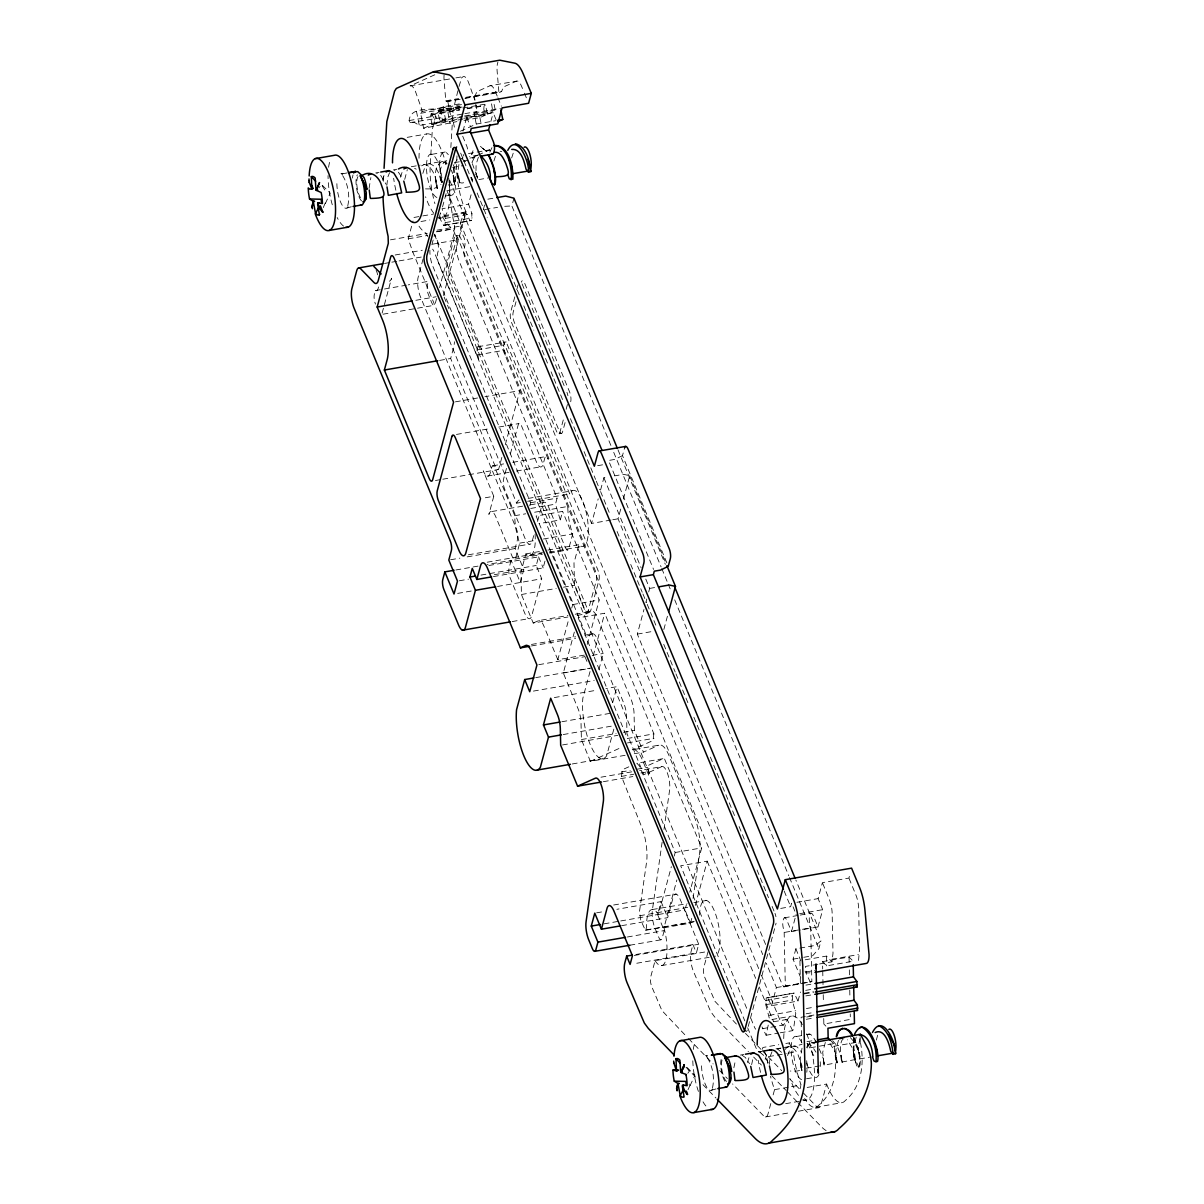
<?xml version="1.0" encoding="UTF-8"?>
<svg xmlns="http://www.w3.org/2000/svg" width="1204" height="1204" viewBox="0 0 1204 1204"><rect width="100%" height="100%" fill="white"/><g stroke="black" fill="none" stroke-linecap="round" stroke-linejoin="round"><path stroke-width="0.75" stroke-dasharray="5 3.75" d="M369.041 188.471L370.877 177.605M386.815 185.386L387.869 176.868L389.569 172.669M769.281 1064.441L770.334 1055.923L772.02 1051.739M383.384 181.262L383.76 173.858M450.838 147.505L453.125 110.061L458.573 88.163M456.978 155.813L456.692 161.201A42.652 13.756 80.1 0 0 465 209.421L466.023 211.874L443.463 295.492M842.123 1061.07L842.228 1062.395L841.024 1055.11C843.793 1076.722 837.171 1041.415 843.086 1039.368M859.822 1056.871L858.949 1052.582L859.626 1058.933L858.106 1048.97L859.942 1038.119M449.288 181.849A71.081 22.921 80.1 0 0 454.39 224.787L454.615 231.725L439.535 287.651M758.67 968.573L465.18 258.664A7.104 2.288 80.1 0 1 464.067 248.822L464.759 246.233A7.104 2.288 80.1 0 0 463.63 236.39C458.468 228.941 459.702 220.347 465 213.304L465.873 212.897L470.087 220.723L471.501 220.573L471.968 213.74L468.552 204.138L471.486 193.272M404.71 179.411L407.328 169.583M733.868 1067.737L735.569 1059.761M751.642 1064.652L753.343 1056.66M853.696 1037.818L853.169 1050.054L854.404 1058.918L854.148 1057.849L856.736 1065.781L858.467 1067.271L859.731 1066.593C861.748 1056.977 857.895 1046.908 853.967 1038.209M628.819 766.828L622.408 769.702L621.445 776.399L641.386 826.275A28.429 9.165 80.1 0 1 646.548 862.32L639.52 911.308L640.799 920.323L645.374 930.331L646.548 927.697A28.429 9.165 80.1 0 1 658.468 914.498L671.365 866.669M854.72 1037.682L853.546 1052.401L854.404 1058.918M662.125 842.243L652.372 910.119A14.222 4.59 80.1 0 0 654.961 928.149L658.663 937.118A7.104 2.288 80.1 0 0 662.11 938.352L664.217 930.587L657.58 914.543L661.071 901.615L616.869 909.306M663.976 829.405L669.499 790.877A14.478 4.665 80.1 0 0 667.844 774.413A14.478 4.665 80.1 0 0 661.748 766.617L639.64 770.47M693.068 898.44L699.584 853.079A28.429 9.165 80.1 0 0 694.422 817.034L669.078 755.751A28.429 9.165 80.1 0 0 658.829 745.201L632.311 749.821A28.429 9.165 80.1 0 1 642.56 760.371L649.167 776.339L647.872 767.324L648.926 765.082L663.344 758.625L664.593 759.062L701.706 847.887L689.772 892.164M768.242 1025.071L766.105 1035.259L761.997 1026.861M769.206 953.116L782.103 984.33L783.849 986.874L785.324 986.211L784.135 930.812A7.104 2.288 80.1 0 1 783.006 920.97A12.492 4.033 80.1 0 1 783.473 919.254A7.104 2.288 80.1 0 1 786.934 920.473L791.51 931.55L800.344 930M783.849 986.874L811.842 981.591L810.653 926.207A7.104 2.288 80.1 0 1 809.524 916.364A12.492 4.033 80.1 0 1 809.991 914.634A7.104 2.288 80.1 0 1 813.437 915.853L818.013 926.929L802.105 929.699M465.391 98.036L475.098 96.109L476.799 91.685L489.998 85.755L516.516 81.135A14.222 4.59 80.1 0 1 521.633 86.417L523.725 91.474M464.925 98.427L499.66 92.377L501.616 91.504L503.317 87.064L516.516 81.135M422.83 173.406L425.102 166.483L427.525 164.06L442.229 161.351L447.151 163.834M458.935 164.496C458.212 170.426 454.314 187.658 465.963 181.834M493.896 161.035L496.153 154.112M511.655 157.95L513.927 151.027M787.521 1055.562L790.893 1047.194L801.999 1044.35M876.346 1040.09L877.701 1035.019M382.676 180.344L384.031 175.317M400.45 177.244L402.723 170.381M747.383 1062.5L749.64 1055.622M765.142 1059.4L767.415 1052.537M816.598 1041.957L807.463 1043.552L807.177 1048.308L833.695 1043.702C837.502 1064.863 836.825 1090.523 818.6 1105.332A42.652 13.756 80.1 0 1 804.633 1098.409M443.012 106.84L445.841 120.851L419.323 125.472L414.447 122.402L409.962 122.627L409.119 120.566C410.579 104.929 433.289 111.852 443.012 106.84L460.936 103.649M378.523 286.973A12.792 4.124 80.1 0 1 375.332 290.6L374.339 294.288A7.104 2.288 80.1 0 0 375.467 304.13M382.119 313.115L391.526 278.244A14.222 4.59 80.1 0 1 387.221 280.171M409.119 120.566L435.637 115.945L432.326 129.46L430.174 165.821A42.652 13.756 80.1 0 0 434.915 203.657M520.309 502.55L516.651 503.182L412.746 251.877L408.216 238.828L413.017 221.009M459.025 86.477L461.614 77.854L463.194 76.62A14.222 4.59 80.1 0 1 468.868 83.302L474.767 99.962M423.071 258.98L418.179 277.086A14.222 4.59 80.1 0 0 420.437 296.771L516.531 529.203A7.104 2.288 80.1 0 1 517.645 539.046L515.086 548.527L523.785 569.552L520.294 582.495L511.143 560.357L487.214 564.525M431.86 244.818L434.719 234.208L481.525 349.461L479.643 346.541L477.943 346.722L477.085 349.912L478.725 359.8L433.892 251.335A7.104 2.288 80.1 0 0 432.582 249.153M442.53 206.937L446.925 190.653L469.906 186.65M462.968 131.176L466.685 117.375L493.204 112.77L496.469 120.671M465.873 212.897L439.355 217.518L443.569 225.329L444.983 225.193L445.45 218.36L442.034 208.743L468.552 204.138M436.616 298.472L435.156 303.875A7.104 2.288 80.1 0 1 431.694 302.655L428.504 294.905A7.104 2.288 80.1 0 1 427.375 285.062L428.368 281.36L408.261 284.866M466.023 211.874L439.505 216.494L440.498 212.837A56.874 18.346 80.1 0 0 452.809 228.745L457.4 239.852L456.933 241.568A14.222 4.59 80.1 0 0 459.191 261.253L557.106 498.11L555.48 504.145L560.296 519.947L539.091 523.635M490.886 121.378L493.204 112.77M483.271 209.827L484.67 204.665M501.872 457.369L498.953 468.19A7.104 2.288 80.1 0 1 495.506 466.971L450.657 358.491L453.457 348.152A28.429 9.165 80.1 0 0 454.45 341.74M610.864 445.42L511.866 205.944L513.957 198.193M514.8 296.861L510.496 312.829A7.104 2.288 80.1 0 0 511.625 322.672L556.459 431.152A7.104 2.288 80.1 0 0 559.92 432.371L564.224 416.403M516.712 289.758L518.638 282.669M505.244 355.195L503.603 345.307L504.461 342.102L506.162 341.936L569.688 493.956A28.429 9.165 80.1 0 1 586.98 516.17A28.429 9.165 80.1 0 1 578.898 544.675L573.992 562.885L574.458 585.279L586.258 613.814L591.721 611.361A14.222 4.59 80.1 0 1 596.838 616.629L631.272 699.915A14.222 4.59 80.1 0 1 634.072 713.822L634.418 730.331L643.433 752.109L658.829 745.201M516.019 301.722L513.145 312.378A7.104 2.288 80.1 0 0 514.274 322.22L559.107 430.686A7.104 2.288 80.1 0 0 562.569 431.905L565.91 419.489M505.289 444.743L519.887 390.608L484.896 396.703M493.775 496.289L488.884 514.394A14.222 4.59 80.1 0 1 495.792 516.832L512.151 556.398A7.465 2.408 80.1 0 0 515.824 557.467L519.692 543.139A28.429 9.165 80.1 0 1 514.755 515.703L495.22 468.461A7.104 2.288 80.1 0 0 491.774 467.242L490.148 473.277A14.222 4.59 80.1 0 1 483.24 470.824L493.775 496.289L483.827 498.02M506.463 468.401L503.528 479.252A7.104 2.288 80.1 0 0 504.657 489.095L525.245 538.91A14.222 4.59 80.1 0 0 532.153 541.364L534.109 534.124M510.376 453.908L518.187 424.952A7.104 2.288 80.1 0 1 521.633 426.171L536.277 461.599A14.222 4.59 80.1 0 0 543.185 464.052L544.81 458.017A7.104 2.288 80.1 0 1 548.256 459.236M511.143 560.357L509.051 568.107A7.104 2.288 80.1 0 0 510.18 577.95L524.824 613.378A14.222 4.59 80.1 0 0 531.716 615.816L541.725 578.763L536.231 565.474L538.564 556.85L488.839 565.504M529.775 505.74L530.588 502.73L432.672 265.873A14.222 4.59 80.1 0 1 429.888 250.327M535.058 534.019A28.429 9.165 80.1 0 1 525.862 553.9L520.956 572.126L521.422 594.505L533.221 623.04L567.972 616.99M566.136 409.3L568.047 402.196M537.526 521.452L541.92 505.153A14.222 4.59 80.1 0 1 548.828 507.606L565.188 547.173A7.465 2.408 80.1 0 0 568.86 548.241L572.728 533.899A28.429 9.165 80.1 0 1 567.791 506.463L533.041 512.513M493.414 576.581L543.139 567.927L544.991 561.034M560.296 519.947L562.599 511.399L536.096 516.019L572.698 604.574L571.734 608.125M611.015 520.038L591.57 523.424L598.207 498.832M600.57 490.043L603.896 477.747L607.463 477.115M584.331 655.111L557.813 659.732L568.86 618.811M625.147 755.299L590.396 761.349L581.397 739.557L581.035 723.047A14.222 4.59 80.1 0 0 578.236 709.156L563.306 673.021L574.338 632.085M666.835 562.825L622.498 455.609L624.59 447.843M639.535 570.696L618.088 518.804L620.993 508.028M623.416 499.058L629.707 475.715L623.521 474.316L614.597 475.881M587.206 644.441L599.216 599.953L562.599 511.399M593.181 655.939L604.709 613.227L578.191 617.848L627.374 738.488L653.892 733.868L604.709 613.227M590.035 671.561L582.856 698.185A38.242 12.326 80.1 0 0 590.095 744.207A38.242 12.326 80.1 0 0 606.65 755.736L614.792 725.576M598.915 669.499L603.234 653.471L597.319 639.143A14.222 4.59 80.1 0 0 592.187 633.876L584.828 635.155M612.64 702.715L616.96 686.671L605.913 688.598M765.624 944.448L637.322 634.102L643.959 609.51M645.856 602.482L646.804 598.96M648.7 591.932L649.648 588.425L645.359 578.04M663.84 629.496L667.723 615.124M674.24 856.044L675.188 852.507L639.384 765.879L636.826 763.231L663.344 758.625M736.396 1024.047L714.95 1001.322L704.837 977.588A7.104 2.288 80.1 0 1 703.723 967.745L708.118 951.431L655.081 960.672L650.687 976.971A7.104 2.288 80.1 0 0 651.816 986.828L661.929 1010.562L687.243 1037.276M655.081 960.672A28.429 9.165 80.1 0 0 665.932 959.723A28.429 9.165 80.1 0 0 663.961 927.772L676.859 879.958M621.655 925.665L667.693 917.659L673.277 896.965A14.222 4.59 80.1 0 1 680.185 899.418L698.711 944.252L696.394 952.861L633.786 963.772M663.961 927.772L690.479 923.167L684.986 909.878L686.415 904.565M690.479 923.167L692.39 916.078M695.25 905.453L707.199 861.161L680.681 865.781L744.809 1020.902M635.878 954.501L692.962 944.568L691.096 951.461A14.222 4.59 80.1 0 0 693.353 971.146L710.616 1011.465L714.619 1016.898L748.436 1051.694M748.226 1026.44L776.083 923.182M769.251 1018.027L765.759 1004.678L766.241 997.86L794.158 993.089L798.011 1001.051L771.508 1005.671L767.64 997.71L766.241 997.86M780.704 908.418L790.652 906.687L791.585 903.241L794.851 911.142M771.508 1005.671L776.384 987.566L766.331 963.26M791.51 931.55L796.16 914.303M762.403 1049.196L762.869 1047.48L778.777 1044.711M800.795 977.859L793.06 959.167L795.859 948.812L815.484 945.396L820.993 940.881L795.889 880.139M818.013 926.929L822.678 909.682L818.103 898.62L822.392 882.667L848.91 878.062L850.25 873.096M780.252 1032.806L792.623 1030.654L793.496 1029.269L795.769 1013.407L792.277 1000.072L792.744 993.24M798.011 1001.051L800.464 992.006M770.801 1103.556L767.986 1114.016A14.222 4.59 80.1 0 1 763.682 1115.942L732.589 1083.946M773.149 1094.857L774.563 1089.635A56.874 18.346 80.1 0 1 770.515 1076.271M785.851 1043.477L789.388 1042.86L788.921 1044.59A14.222 4.59 80.1 0 1 785.941 1047.435M803.775 957.3L812.685 955.75L818.901 948.632L820.993 940.881M800.088 1088.687L800.75 1086.234M807.162 1087.453L826.606 1084.067L821.023 1104.775A14.222 4.59 80.1 0 1 816.718 1106.702L801.172 1090.704M434.81 74.783L410.173 85.845A14.222 4.59 80.1 0 1 415.832 92.542L421.731 109.203L422.107 111.46L420.617 113.281L423.642 128.286L456.918 121.604M472.088 162.164L474.888 156.565L477.762 155.165L469.53 156.595M802.03 1048.187L800.193 1059.038L801.864 1070.627L800.193 1061.16L800.615 1065.314M819.593 963.952L831.964 961.8L833.002 953.297L832.16 913.415A14.222 4.59 80.1 0 0 829.36 899.523L822.392 882.667M858.557 960.476L859.521 948.692L858.678 908.809A14.222 4.59 80.1 0 0 855.878 894.918L848.91 878.062M489.817 152.155L492.27 147.023M473.022 150.711L471.697 154.533L473.067 150.696M423.642 128.286L432.025 124.524L430.776 118.263L431.228 113.522L484.249 104.296L485.408 105.094L487.65 114.139L463.871 118.278M431.228 113.522L433.35 117.104L434.614 123.365L439.776 121.047L438.512 114.801L438.963 110.046L462.742 105.907M463.991 120.37L479.899 117.601L485.061 115.298L483.797 109.037L484.249 104.296M324.734 189.976L321.513 184.724M323.289 207.585L326.013 201.113M687.996 1089.74L690.915 1083.224L689.094 1084.428M325.351 203.551L330.212 193.152L319.602 182.602M690.042 1085.692L694.919 1075.307L684.293 1064.742M445.48 164.195L446.549 161.953M653.892 733.868L652.929 740.565L632.311 749.821M478.394 157.212L476.122 164.12L475.881 174.806M806.635 1047.39L809.991 1043.131L816.462 1041.836M825.327 1042.453L822.708 1052.281L824.093 1065.119L837.442 1062.665L834.959 1051.724L829.616 1042.89M838.481 1040.166L835.862 1049.963L836.75 1062.515L835.666 1053.906L835.772 1055.502M856.24 1037.065L853.621 1046.863L854.81 1060.227L853.546 1052.401L853.967 1056.239M457.114 159.65C452.027 166.904 452.629 176.792 454.811 185.025L453.487 178.478L454.134 182.496M785.174 1049.436C789.357 1042.604 796.566 1050.37 798.222 1055.246C801.397 1065.073 807.854 1072.433 790.2 1071.018M336.879 183.685A17.669 5.689 80.1 0 0 340.371 201.58A17.669 5.689 80.1 0 0 346.948 208.036L348.091 206.787L347.053 208.458C350.68 196.869 348.227 182.707 340.882 173.045L342.403 174.249L340.928 173.481L346.632 173.03M701.586 1065.826A17.669 5.689 80.1 0 0 705.062 1083.735A17.669 5.689 80.1 0 0 711.654 1090.177L712.783 1088.943L711.76 1090.598C715.372 1079.01 712.918 1064.848 705.574 1055.186L707.109 1056.405L705.619 1055.637L709.893 1055.441M459.386 182.978L458.408 175.483L459.747 183.038L459.567 180.781M824.093 1065.119L823.1 1057.639L824.454 1065.194L824.273 1062.921M425.494 188.877C440.875 189.329 437.895 185.777 434.719 175.754C432.462 169.644 427.254 161.502 419.534 165.294M448.189 184.919C460.575 187.177 452.779 175.227 451.289 170.005M841.852 1062.033L855.216 1059.565L852.718 1048.639L847.375 1039.789M858.467 1067.271L859.144 1066.759C861.402 1056.676 857.278 1046.08 853.064 1037.005M421.581 165.836L424.47 164.436M461.734 158.853L463.058 157.874M687.83 1073.291L689.425 1070.928L686.22 1066.864M622.498 455.609L614.913 459.386L608.547 460.5L653.591 569.462M346.948 208.036L351.327 206.772M711.654 1090.177L716.034 1088.928M444.095 75.009A14.192 4.575 80.1 0 0 444.05 79.87L445.811 100.82L446.624 101.603L458.333 99.27M443.253 106.735L447.135 108.661L450.161 123.666M438.963 110.046L441.1 113.643L442.35 119.888L450.747 116.126L463.119 113.974M460.395 131.206L476.272 124.072L474.03 112.95L477.266 111.505L474.241 96.501M487.65 114.139L492.812 111.821L491.337 102.445M464.292 116.066L497.974 109.504M476.393 155.843L473.052 157.333L472.058 162.54M478.048 155.09L489.697 149.868L490.344 151.418M533.221 623.04L538.685 620.587L567.942 615.5M592.187 633.876L586.709 636.329L553.75 556.609A14.222 4.59 80.1 0 0 549.837 551.312M590.396 761.349L621.264 747.488M661.748 766.617L643.884 774.639L626.968 733.718L626.622 717.163A14.222 4.59 80.1 0 0 623.822 703.271L616.96 686.671M446.819 160.538C438.376 164.391 439.851 176.732 440.95 184.498M442.229 161.351C433.079 166.032 435.02 179.863 437.172 188.471L435.487 179.005L435.908 183.159M346.948 172.97L341.68 173.933L342.974 173.707M318.879 187.899L320.129 186.349M410.173 85.845L454.058 78.215M455.88 77.884L463.194 76.62M445.811 100.82L458.604 98.593M465.918 97.313L498.847 91.594L499.66 92.377M475.098 96.109L501.616 91.504M446.624 101.603L463.088 98.743M422.107 111.46L462.351 104.447M420.617 113.281L447.135 108.661M446.278 109.052L462.185 106.283M440.122 110.858L462.065 107.036M438.301 111.671L462.065 107.532M432.371 114.335L459.808 109.564M467.122 108.285L485.408 105.094M430.55 115.148L459.808 110.061M467.122 108.781L483.587 105.922M409.962 122.627L440.965 117.781L445.841 120.851M464.879 113.658L477.266 111.505M474.03 112.95L500.548 108.345M442.35 119.888L462.471 116.382M439.776 121.047L492.812 111.821M434.614 123.365L462.035 118.594M432.025 124.524L485.061 115.298M476.272 124.072L495.717 120.686M407.208 137.361L426.652 133.975M431.95 154.323L445.209 152.005M468.491 153.555L489.697 149.868M379.049 172.338L375.753 172.909L379.094 174.008M396.823 169.252L393.527 169.824L398.449 172.277L402.603 178.463M416.238 165.866L411.286 166.724L416.223 169.177M469.921 158.055L476.995 156.821M454.329 162.66L461.403 161.426M463.164 161.125L468.461 160.192M452.644 167.416L463.254 165.565M478.801 179.592L488.658 177.876M445.179 196.026L450.146 195.168M487.846 199.172L494.994 197.938M413.98 217.457L421.054 216.223M422.815 215.907L433.425 214.071M485.061 209.526L497.553 207.344M420.979 221.506L429.828 219.971M438.662 218.421L442.199 217.804M445.45 218.36L471.968 213.74M445.691 222.529L472.209 217.909M443.569 225.329L470.087 220.723M444.983 225.193L471.501 220.573M437.052 230.145L460.033 226.141M436.901 231.514L452.809 228.745M390.442 239.837L427.269 233.425M436.48 231.83L454.886 228.625M408.216 238.828L427.661 235.442M455.398 235.833L458.047 235.367M432.657 244.156L457.4 239.852M395.168 254.992L422.288 250.266M384.543 263.435L390.006 262.487M391.827 262.171L397.275 261.223M399.096 260.907L424.56 256.482M375.332 290.6L382.646 289.321M384.482 289.005L406.425 285.182M415.847 300.308L436.104 296.771M383.053 314.199L434.268 305.289M477.943 346.722L506.162 341.936M477.085 349.912L503.603 345.307M439.611 360.417L450.657 358.491M477.386 354.924L503.904 350.304M455.443 401.835L477.536 397.982M456.466 434.433L489.607 428.669M498.817 427.059L519.074 423.537M559.032 433.786L561.681 433.32M492.662 465.828L503.633 463.916M512.784 462.321L545.698 456.602M435.457 480.501L440.98 479.538M442.831 479.222L498.065 469.605M487.168 476.137L509.111 472.314M516.426 471.035L540.205 466.896M597.666 465.677L604.303 464.518M528.225 498.411L572.096 490.781M527.623 501.285L569.688 493.956M530.588 502.73L557.106 498.11M491.864 511.534L522.957 506.116M530.272 504.852L544.9 502.309M530.738 508.449L555.48 504.145M514.755 515.703L525.727 513.792M612.776 519.737L618.088 518.804M519.692 543.139L536.156 540.265M543.471 539.001L572.728 533.899M468.401 554.788L529.173 544.208M450.642 559.755L459.853 558.144M467.212 556.865L515.086 548.527M525.862 553.915L540.491 551.357M547.805 550.093L578.898 544.675M487.229 562.208L542.462 552.591M529.218 555.661L542.011 553.434M549.325 552.169L582.209 546.435M514.906 559.138L542.342 554.367M549.656 553.087L567.942 549.912M455.91 569.974L478.003 566.121M480.983 575.091L536.231 565.474M459.341 580.779L468.537 579.169M494.317 574.684L523.785 569.552M457.686 593.391L472.419 590.818M497.523 586.453L541.725 578.763M521.422 594.505L556.173 588.455M563.487 587.191L574.458 585.279M649.648 588.425L656.782 587.176M572.698 604.574L599.216 599.953M512.167 621.565L528.737 618.675M587.326 611.948L589.99 611.481M575.256 614.221L591.721 611.361M577.107 615.41L586.258 613.814M531.415 644.456L575.617 636.765M531.461 645.946L575.662 638.255M637.322 634.102L653.23 631.332M538.79 664.683L584.828 656.677M592.187 655.397L603.234 653.471M535.75 677.626L590.998 668.024M563.306 673.021L589.825 668.401M533.417 691.096L594.189 680.516M554.352 697.567L596.702 690.208M561.877 721.738L609.751 713.4M563.231 734.545L612.941 725.892M581.397 739.557L616.132 733.507M623.446 732.243L634.418 730.331M562.524 744.945L617.772 735.328M627.465 742.928L653.983 738.323M572.261 763.968L603.565 758.52M634.282 753.704L643.433 752.109M621.354 771.945L630.204 770.409M637.262 769.175L647.872 767.324M600.977 777.197L632.281 771.749M621.445 776.399L633.831 774.232M640.904 773.013L647.963 771.779M603.37 781.682L632.837 776.55M675.188 852.507L701.706 847.887M613.649 905.017L676.272 894.12M596.612 912.828L603.972 911.548M639.61 915.747L690.81 906.838M604.167 923.829L618.901 921.271M620.752 920.955L657.58 914.543M658.468 914.498L684.986 909.878M796.882 902.308L818.103 898.62M646.247 929.894L697.462 920.985M645.374 930.331L696.574 921.421M627.374 936.998L664.217 930.587M799.697 913.685L822.678 909.682M784.361 917.839L798.508 915.371M800.269 915.07L810.879 913.219M629.918 945.215L661.222 939.767M634.267 955.464L698.711 944.252M784.782 932.363L800.69 929.593M802.451 929.292L811.3 927.757M661.402 965.623L709.171 957.315M793.06 959.167L801.984 957.601M805.22 959.799L826.441 956.096L831.964 961.8M831.919 959.197L858.437 954.591M822.543 961.635L849.061 957.014L853.154 961.244L826.636 965.849L822.543 961.635L822.693 968.979M817.832 964.269L805.446 966.421L806.77 972.998L813.167 972.681M805.958 971.959L815.093 970.364M776.384 987.566L802.902 982.961M785.324 986.211L811.842 981.591M805.943 985.113L815.078 983.517M805.702 990.38L814.837 988.8M767.64 997.71L794.158 993.089M804.272 993.225L813.422 991.644M765.518 1000.524L792.036 995.904M804.377 993.917L813.528 992.337M805.807 995.904L814.957 994.308M765.759 1004.678L792.277 1000.072M806.424 1008.516L813.738 1007.236M769.206 1015.348L795.724 1010.743M771.899 1019.517L791.344 1016.131M806.183 1013.783L813.498 1012.504M773.585 1021.76L785.956 1019.607M813.904 1015.032L801.111 1017.26L801.638 1042.619M806.695 1017.004L814.009 1015.724M806.304 1019.291L813.618 1018.027M762.267 1028.713L783.488 1025.025M823.732 1018.524L823.852 1024.032L850.37 1019.412L850.25 1013.903M766.105 1035.259L778.476 1033.107M796.657 1036.463L804.934 1035.019M806.605 1034.733L809.916 1034.161M806.951 1041.686L815.785 1040.151M740.46 1055.065L743.756 1054.493M758.219 1051.965L761.515 1051.393M775.993 1048.88L780.929 1048.022M784.225 1047.45L789.162 1046.592M777.092 1048.97L780.628 1048.353M764.179 1050.625L766.782 1056.931L786.227 1053.545M787.988 1053.244L793.301 1052.311A56.874 18.346 80.1 0 0 801.081 1085.015L790.471 1086.866M833.755 1046.291L860.273 1041.686L860.138 1035.756M806.319 1068.219L819.457 1065.931M859.626 1058.933L869.469 1057.217M806.56 1078.754L814.852 1077.324M774.563 1089.635L788.695 1087.167M785.685 1103.662L806.891 1099.959M815.559 1107.274L842.078 1102.653M765.413 1116.966L791.013 1112.511M798.327 1111.232L818.449 1107.725M652.402 909.517L687.093 903.707M693.88 902.579L706.507 900.472M504.702 206.32L511.866 205.944M500.127 151.268L501.782 151.493M429.06 163.639C437.097 165.43 439.595 175.272 441.537 182.225L440.709 178.598L441.537 182.255M811.526 1042.694L814.852 1043.793M793.752 1045.779L797.093 1046.878L801.503 1051.995M806.936 1043.492L811.842 1045.975L815.996 1052.145M859.084 1067.09L855.713 1060.95L854.057 1049.888M461.644 158.492L466.354 162.42M777.649 1049.105L782.389 1053.064M759.89 1052.206L764.615 1056.149L768.483 1063.267M742.115 1055.291L745.381 1057.518L749.535 1063.704M807.463 1043.552L814.957 1057.955M850.385 1037.607L854.81 1042.724L859.054 1052.973M832.626 1040.692L837.036 1045.809L841.28 1056.074M823.852 1024.032L825.899 1026.139M830.369 1040.271L833.695 1043.702M745.457 1033.378L761.003 1049.376M762.298 1050.701L781.742 1070.702M789.508 1078.709L799.877 1089.379M753.644 1057.052L761.44 1065.073M771.839 1075.789L786.152 1090.508M787.446 1091.847L796.551 1101.224M797.846 1102.563L821.263 1126.643A78.2 25.224 80.1 0 0 826.125 1130.601M688.537 1038.601L713.159 1063.945M719.631 1070.612L727.412 1078.603M686.039 1067.256L696.454 1077.956M702.955 1084.653L715.959 1098.033M380.69 175.363L386.032 184.212M486.627 151.584L480.185 146.135L486.371 151.629M792.623 1030.654L788.515 1022.241A7.104 2.288 80.1 0 0 785.068 1021.022L784.376 1023.611A7.104 2.288 80.1 0 1 780.914 1022.377L761.545 975.511M810.367 982.253L805.085 971.131M453.216 164.722L458.814 177.018M471.532 177.515L472.525 180.675M454.766 183.776L454.089 182.21M436.676 186.394L437.263 188.2L436.33 185.296L436.992 186.861M854.99 1059.746L853.726 1054.689L855.562 1062.364M837.231 1062.831L836.223 1059.67L837.171 1063.704L836.554 1061.266M801.382 1068.535L801.954 1070.341L801.021 1067.451L801.698 1069.017M472.344 163.669L477.266 177.244L476.332 172.97L476.588 173.918M819.277 1048.91L823.521 1059.159M524.417 93.159L526.509 98.216M497.207 96.094L495.115 91.037A14.222 4.59 80.1 0 0 489.998 85.755M497.899 97.78L501.391 106.208M629.707 475.715L666.173 563.908M617.983 449.799L665.33 564.33M613.739 452.358L661.086 566.888M661.794 568.619L667.543 582.495M668.25 584.241L671.125 591.179M674.707 599.848L788.77 875.759M789.493 877.49L818.901 948.632M466.685 117.375L470.613 126.871M784.18 891.035L790.652 906.687M462.697 136.202L466.61 145.684A7.104 2.288 80.1 0 1 468.01 152.637M603.896 477.747L641.07 567.671M522.084 283.888L565.504 388.907M795.859 948.812L800.826 960.837M463.179 154.488L463.826 156.038M460.665 153.089L473.578 184.332M477.16 193.016L487.214 217.307M492.24 229.467L501.571 252.027M504.431 258.965L506.583 264.173M507.305 265.918L520.218 297.162M523.815 305.831L533.854 330.137M538.88 342.282L548.211 364.857M551.071 371.795L553.223 377.002M553.945 378.733L563.276 401.293M570.455 418.661L580.494 442.952M584.091 451.635L595.574 479.403M596.281 481.148L599.878 489.817M600.585 491.563L609.916 514.123M617.095 531.476L627.133 555.781M630.73 564.465L642.214 592.233M642.921 593.963L646.518 602.647M647.24 604.378L656.556 626.938M663.735 644.306L675.218 672.073M675.941 673.804L688.854 705.047M693.88 717.208L703.211 739.768M710.375 757.12L721.858 784.903M722.581 786.633L735.493 817.877M739.09 826.546L749.129 850.852M757.03 869.95L768.498 897.717M772.095 906.401L774.247 911.609M435.637 115.945L436.48 118.007M826.606 1084.067L827.615 1086.535A42.652 13.756 80.1 0 0 845.118 1100.712C862.26 1086.61 864.592 1062.018 860.273 1041.686M449.649 180.148L591.57 523.424M446.925 190.653L762.749 954.591M789.388 1042.86L793.301 1052.311M707.199 861.161L755.66 978.37M759.212 986.979L773.465 1021.459M434.313 234.223L437.112 241.011A7.104 2.288 80.1 0 1 438.241 250.853L437.549 253.442A7.104 2.288 80.1 0 0 438.662 263.285L747.94 1011.375M427.616 236.526L426.291 233.35A56.874 18.346 80.1 0 1 418.014 224.742M750.814 1018.313L754.411 1026.997A7.104 2.288 80.1 0 0 755.706 1029.194M747.669 1027.795L755.495 1046.758A14.222 4.59 80.1 0 0 761.169 1051.649M444.156 297.147L448.957 308.781M585.009 656.782L587.07 661.764M538.564 556.85L543.139 567.927M692.962 944.568L696.394 952.861M661.071 901.615L667.693 917.659M557.813 659.732L543.802 625.869A14.222 4.59 80.1 0 0 538.685 620.587M854.975 1060.408L854.434 1058.542M440.318 177.605L441.763 183.791M498.847 91.594L497.086 70.645A14.192 4.575 80.1 0 1 497.914 62.172M472.164 180.224L471.547 177.409M494.122 104.402L495.386 110.663M479.899 117.601L481.495 125.547M453.381 122.221L454.992 130.167M447.722 101.121L450.747 116.126M416.494 111.46L419.323 125.472M859.189 1053.47L859.987 1059.58L859.897 1057.985M801.172 1068.174L800.193 1061.16M436.48 186.033L435.487 179.005M477.07 176.04L477.341 177.68M477.025 175.965L477.401 178.403M854.178 1057.579L853.41 1050.264L853.681 1054.433M453.592 179.546L453.231 175.393L453.306 176.446M849.061 957.014L849.166 962.523M849.332 969.867L849.437 975.375M849.753 990.049L849.904 997.394M826.441 956.096L826.636 965.849M822.738 970.815L823.039 985.489M823.235 994.67L823.385 1002.014M799.923 960.717L800.449 986.061M798.478 1095.369A42.652 13.756 80.1 0 1 790.26 1078.919M783.729 1038.585A42.652 13.756 80.1 0 1 802.376 1024.604M806.74 1033.8A42.652 13.756 80.1 0 1 814.371 1080.966A42.652 13.756 80.1 0 1 802.842 1099.342M801.593 1079.627A22.033 7.104 80.1 0 1 791.163 1048.248A22.033 7.104 80.1 0 1 802.014 1043.085M806.68 1060.724A22.033 7.104 80.1 0 1 806.785 1072.267M818.946 1074.48A22.033 7.104 80.1 0 1 806.334 1061.522M807.207 1034.778A22.033 7.104 80.1 0 1 815.981 1042.378M820.24 1061.762A22.033 7.104 80.1 0 1 820.315 1066.473M767.791 1063.448A56.874 18.346 80.1 0 1 766.782 1056.931M760.552 1072.388A42.652 13.756 80.1 0 1 758.339 1060.468M747.248 1030.067A7.104 2.288 80.1 0 1 746.36 1031.482M774.97 913.339A7.104 2.288 80.1 0 1 775.948 916.68M699.554 915.085A28.429 9.165 80.1 0 1 715.296 913.264A28.429 9.165 80.1 0 1 714.694 956.367M516.651 503.197A28.429 9.165 80.1 0 1 519.09 499.991M570.711 401.745A7.104 2.288 80.1 0 0 569.582 391.902L524.733 283.422A7.104 2.288 80.1 0 0 521.287 282.203M566.933 392.353A7.104 2.288 80.1 0 1 567.912 395.71M433.771 213.213A42.652 13.756 80.1 0 1 425.569 196.764M419.022 158.236A42.652 13.756 80.1 0 1 429 133.945A42.652 13.756 80.1 0 1 446.067 164.527M448.686 178.102A42.652 13.756 80.1 0 1 438.136 217.187M453.727 167.807A22.033 7.104 80.1 0 1 454.781 190.744A22.033 7.104 80.1 0 1 447.06 192.505M442.515 182.572A22.033 7.104 80.1 0 1 440.333 157.528A22.033 7.104 80.1 0 1 448.294 154.684M436.886 197.471A22.033 7.104 80.1 0 1 426.743 172.097A22.033 7.104 80.1 0 1 432.763 154.714A22.033 7.104 80.1 0 1 442.274 181.909M395.86 190.247A42.652 13.756 80.1 0 1 393.648 178.312M376.099 270.072A12.792 4.124 80.1 0 1 377.845 275.581M705.86 1105.949A36.617 11.799 80.1 0 1 701.857 1099.673M698.41 1091.426A36.617 11.799 80.1 0 1 692.797 1060.829M693.293 1049.436A36.617 11.799 80.1 0 1 695.491 1041.279M726.554 1081.433A12.16 3.913 80.1 0 1 721.979 1070.491A12.16 3.913 80.1 0 1 722.656 1058.767M724.868 1081.252A14.252 4.59 80.1 0 1 720.97 1068.249A14.252 4.59 80.1 0 1 722.054 1056.931M343.591 226.111A36.617 11.799 80.1 0 1 337.165 217.533M332.289 204.77A36.617 11.799 80.1 0 1 328.256 181.849M328.105 178.674A36.617 11.799 80.1 0 1 328.06 175.603M328.587 167.281A36.617 11.799 80.1 0 1 330.784 159.124M361.516 200.887A14.252 4.59 80.1 0 1 356.534 187.944A14.252 4.59 80.1 0 1 357.347 174.791M360.478 197.697A12.16 3.913 80.1 0 1 357.001 186.454A12.16 3.913 80.1 0 1 357.964 176.612M352.471 178.057A17.097 5.508 80.1 0 1 353.013 174.926M454.51 237.248L446.368 267.408A7.104 2.288 80.1 0 0 447.497 277.251L584.768 609.314A7.104 2.288 80.1 0 0 588.214 610.533L596.356 580.358A7.104 2.288 80.1 0 0 595.243 570.515L457.956 238.467A7.104 2.288 80.1 0 0 454.51 237.248M457.159 236.782L449.017 266.957A7.104 2.288 80.1 0 0 450.146 276.8L587.417 608.848A7.104 2.288 80.1 0 0 590.878 610.067L599.02 579.907A7.104 2.288 80.1 0 0 597.891 570.064L460.605 238.001A7.104 2.288 80.1 0 0 457.159 236.782"/><path stroke-width="1.5" d="M384.061 168.304L386.83 121.604L394.566 91.233L396.342 88.419L433.485 71.743L499.78 60.2L514.876 63.195A28.429 9.165 80.1 0 1 523.258 73.941L531.28 93.355L528.601 103.273L502.083 107.893L497.779 123.831L471.261 128.452L470.343 131.898L601.865 450.04M312.167 207.54L313.206 201.324L309.548 198.976A19.595 6.321 80.1 0 1 308.284 187.929C308.525 190.548 315.343 187.944 311.806 188.576L311.324 176.672A19.595 6.321 80.1 0 1 315.192 178.041L315.93 189.209L317.54 189.901M678.589 1070.025L672.976 1070.07L676.467 1070.898L676.016 1058.813A19.595 6.321 80.1 0 1 679.899 1060.197L680.636 1071.349L682.247 1072.057M495.13 176.582L493.61 168.334M814.957 994.308L857.022 986.994L856.902 981.471L853.486 976.835L853.23 964.705M817.275 1017.395L857.504 1010.382L857.399 1004.873L853.982 1000.238L853.681 986.362M860.138 1035.756L860.499 1034.311L816.598 1041.957M320.369 205.839L322.928 212.295L321.498 210.67M686.37 1091.14L687.619 1094.451L686.19 1092.826M316.216 190.142L319.527 182.572L316.306 190.352L321.167 192.505A19.595 6.321 80.1 0 1 322.431 203.551L317.751 202.934L320.264 209.315M311.986 206.381L313.296 201.55L314.62 201.309L313.206 201.324M377.168 307.035L390.668 257.039A7.104 2.288 80.1 0 1 394.114 258.258L453.592 402.151L432.672 479.734A7.104 2.288 80.1 0 1 429.211 478.5L384.377 370.034L387.161 359.695A28.429 9.165 80.1 0 0 382.661 320.309L377.168 307.035L412.159 300.94M814.988 972.365L866.188 963.456A14.192 4.575 80.1 0 0 869.062 954.727L864.893 909.818A28.429 9.165 80.1 0 0 859.611 887.559L851.589 868.144L785.294 879.688L777.393 908.99L640.107 576.942L643.839 563.141A7.104 2.288 80.1 0 0 642.71 553.298L601.533 453.682A7.104 2.288 80.1 0 0 598.072 452.463L594.355 466.249L457.084 134.201L464.985 104.898L456.963 85.484A28.429 9.165 80.1 0 0 448.58 74.738L433.485 71.743M480.531 156.204L492.903 154.052A12.492 4.033 80.1 0 0 494.528 148.017A7.104 2.288 80.1 0 0 493.128 141.079L488.553 130.002L489.953 124.825M454.058 570.29L444.848 571.885L442.756 579.651A7.104 2.288 80.1 0 0 443.885 589.493L458.528 624.906A14.222 4.59 80.1 0 0 465.436 627.359L475.429 590.291L469.936 577.017L472.269 568.393L476.844 579.455L491.578 576.897M476.844 579.455L480.562 565.699A14.222 4.59 80.1 0 1 487.454 568.153L520.414 647.872L529.625 646.277M533.914 677.957L524.703 679.553L516.561 709.728A38.242 12.326 80.1 0 0 523.8 755.751A38.242 12.326 80.1 0 0 540.355 767.279L548.497 737.119L543.456 724.943L550.679 698.215L557.527 714.8A14.222 4.59 80.1 0 1 560.327 728.706L560.673 745.261L577.589 786.167L601.533 782.013M783.458 889.304L653.366 574.639L654.299 571.178L660.665 570.079L668.265 566.286L670.357 558.536A7.104 2.288 80.1 0 0 669.228 548.693L628.036 449.077A7.104 2.288 80.1 0 0 624.59 447.843M668.687 611.542L675.474 586.393L666.896 565.639M577.589 786.167L595.453 778.16A14.478 4.665 80.1 0 1 601.548 785.956A14.478 4.665 80.1 0 1 603.219 802.421L586.077 921.662A14.222 4.59 80.1 0 0 588.666 939.692L592.368 948.662A7.104 2.288 80.1 0 0 595.829 949.881L597.921 942.13L591.284 926.087L594.776 913.144L601.413 929.202L619.819 925.996M601.413 929.202L606.982 908.508A14.222 4.59 80.1 0 1 613.889 910.961L632.416 955.78L630.098 964.404L626.667 956.111L632.19 955.148M626.667 956.111L624.801 963.004A14.222 4.59 80.1 0 0 627.058 982.69L644.321 1023.009L648.339 1028.442L674.345 1055.201M672.976 1070.085A19.595 6.321 80.1 0 0 674.24 1081.132L677.897 1083.48L676.588 1088.311L677.099 1090.839L676.768 1089.469M680.922 1072.282L684.218 1064.727L683.526 1067.873M676.678 1088.536L677.987 1083.69L679.312 1083.465L677.897 1083.48M686.054 1074.48L681.012 1072.508L684.308 1064.938M683.029 1069.122L684.218 1064.727M683.721 1085.03L682.307 1086.053L684.098 1096.949A19.595 6.321 80.1 0 1 680.215 1095.58L677.987 1083.69M309.007 178.96L309.052 180.826M673.698 1061.115L673.743 1062.981M321.453 202.167L321.077 199.247L309.548 198.976M686.145 1084.307L685.768 1081.403L674.27 1081.192M854.509 1034.296C865.781 1011.33 880.801 1050.671 877.52 1061.446L876.361 1061.552M507.772 150.365C516.907 132.214 529.76 162.179 528.466 172.202L530.919 171.54C529.444 161.456 526.675 146.497 515.372 143.697M872.479 1032.505C882.652 1012.067 896.363 1043.296 895.61 1053.681L893.157 1054.343L890.704 1051.242C889.259 1044.034 884.82 1027.975 875.112 1032.535M319.707 214.252L319.391 214.809A19.595 6.321 80.1 0 1 315.523 213.424L318.699 207.555M680.215 1095.58L683.405 1089.71M685.874 1074.645L685.949 1074.555A19.595 6.321 80.1 0 1 687.138 1085.692L682.442 1085.09L684.971 1091.471M370.245 197.968L369.237 189.976M512.362 173.225L512.121 167.732L509.202 159.906M734.937 1080.123L733.943 1072.117M877.069 1055.381L876.813 1049.888L873.893 1042.062M365.926 199.232L365.519 193.889A12.16 3.913 80.1 0 1 365.369 195.695M370.561 198.434C386.634 198.118 385.4 196.478 381.427 185.04C379.004 176.883 371.359 169.945 362.434 175.212M387.011 186.891L388.32 195.349L401.684 192.881L399.186 181.939L393.843 173.105L388.937 170.622L380.705 172.052M406.094 192.249C422.168 191.933 420.933 190.292 416.96 178.854C414.552 170.983 407.253 163.804 398.464 168.966M490.299 177.59C490.6 170.02 486.822 161.471 481.088 156.264M494.919 176.792C511.008 176.476 509.774 174.836 505.785 163.398C503.633 158.793 500.307 150.876 494.001 152.472M750.724 1066.353L753.027 1077.49L766.376 1075.037L763.893 1064.095L758.55 1055.261L753.629 1052.778L745.396 1054.207M872.765 1056.645C872.659 1048.624 868.566 1034.236 858.693 1034.612M494.377 184.949L495.025 184.453C497.101 174.354 492.933 163.849 488.643 154.819M368.289 175.122L371.163 173.707M386.048 172.021L388.937 170.622M403.822 168.936L406.696 167.537M750.754 1054.177L753.629 1052.778M839.579 1038.721L844.109 1037.562M498.02 121.589L502.79 119.452L500.864 109.925M520.414 647.872L525.892 645.419A14.222 4.59 80.1 0 1 531.024 650.687L536.939 665.014L529.73 691.728L524.703 679.553M493.836 145.594C508.088 145.518 512.272 167.988 511.264 179.742L509.262 178.824L507.742 174.625M842.815 1028.141L839.203 1030.474L836.389 1036.689C837.126 1025.958 849.783 1026.455 852.673 1035.891M494.964 145.503C509.247 145.308 513.566 167.552 512.829 179.291L510.963 178.343M859.671 1027.659L861.447 1026.982M878.423 1026.44L880.079 1025.838M511.73 149.416C521.227 148.559 524.297 161.727 526.013 169.102L528.466 172.202M734.335 1056.269C740.641 1054.689 743.967 1062.59 746.119 1067.196C750.107 1078.633 751.341 1080.274 735.253 1080.59M769.868 1050.084C776.174 1048.503 779.5 1056.405 781.652 1061.01C785.64 1072.448 786.874 1074.088 770.786 1074.404M348.453 172.699L357.769 171.615L363.969 177.44A17.097 5.508 80.1 0 1 366.979 189.449L360.297 175.694A17.097 5.508 80.1 0 1 364.677 195.229A17.097 5.508 80.1 0 1 360.417 204.966M711.323 1055.186L722.46 1053.756L728.676 1059.595A17.097 5.508 80.1 0 1 731.671 1071.605L725.004 1057.849A17.097 5.508 80.1 0 1 729.368 1077.384A17.097 5.508 80.1 0 1 725.124 1087.107M348.708 172.654L355.737 171.359A17.097 5.508 80.1 0 0 353.72 173.03M711.654 1055.125L720.443 1053.515A17.097 5.508 80.1 0 0 719.345 1053.982M353.088 206.471L361.877 204.921M717.78 1088.612L726.569 1087.077M464.985 104.898L531.28 93.355M497.493 120.385L502.79 119.452M315.463 158.612L334.411 155.301A36.617 11.799 80.1 0 1 353.148 190.683A36.617 11.799 80.1 0 1 345.939 227.24M457.084 134.201L470.343 131.898M470.884 133.087L488.553 130.002M316.306 190.352L317.63 190.127M317.751 202.934L319.075 202.708L317.615 203.912L319.391 214.809M312.408 208.683L312.077 207.329M496.77 197.622L505.695 196.071L513.957 198.193L617.261 448.069M329.189 230.446L348.137 227.135M359.078 267.86L382.737 263.751M384.377 370.034L437.774 360.733M598.96 451.048L625.478 446.428M469.936 577.017L475.46 576.054M475.429 590.291L495.687 586.769M640.107 576.942L653.366 574.639M658.573 586.875L669.273 585.009L675.474 586.393M462.441 630.219L510.33 621.881M543.456 724.943L560.041 722.054M548.497 737.119L561.38 734.861M537.27 770.063L570.425 764.299M591.284 926.087L600.495 924.476M597.921 942.13L625.538 937.314M594.942 951.295L629.918 945.215M815.078 983.517L853.486 976.835M814.837 988.8L856.902 981.471M815.349 992.021L857.414 984.691M817.396 1006.604L853.982 1000.238M817.17 1011.872L857.399 1004.873M817.666 1015.092L857.91 1008.094M680.17 1040.753L699.103 1037.457A36.617 11.799 80.1 0 1 717.855 1072.839A36.617 11.799 80.1 0 1 710.646 1109.396M817.546 1039.85L828.156 1037.998L830.369 1040.271M763.17 1051.107L771.403 1049.677M676.513 1070.717L677.837 1070.491L676.467 1070.898L673.788 1062.816M681.012 1072.508L682.337 1072.282M693.895 1112.586L712.828 1109.29M768.859 1143.123L835.155 1131.579M512.693 173.692L528.887 170.908A12.16 3.913 80.1 0 1 527.578 170.441M725.38 1057.669L735.87 1055.863M877.385 1055.848L893.579 1053.049M855.954 987.009L857.022 986.994M856.45 1010.412L857.504 1010.382M879.642 1026.079C889.289 1031.452 892.059 1044.124 893.157 1054.343M862.169 1027.178C873.035 1034.07 877.174 1049.632 875.97 1061.898L873.953 1060.965L872.448 1056.781M844.696 1028.291L848.971 1031.166L852.402 1035.937M860.499 1034.311L867.994 1048.729A14.222 4.59 80.1 0 1 871.365 1063.9C870.913 1090.087 858.482 1111.563 839.022 1128.569A78.2 25.224 80.1 0 1 830.805 1132.257M722.611 1054.538L724.823 1056.329M373.902 266.475L381.171 273.94M717.253 1099.372L754.968 1138.186A78.2 25.224 80.1 0 0 772.742 1140.113C792.036 1123.091 803.7 1103.105 805.115 1077.174L802.722 964.901L798.598 921.361A28.429 9.165 80.1 0 0 793.316 899.102L785.294 879.688M315.689 181.217L311.324 176.672M680.395 1063.358L676.016 1058.813M322.687 212.34L320.309 209.15M687.379 1094.496L685.016 1091.306M726.99 1058.813L725.636 1056.946A14.252 4.59 80.1 0 0 724.311 1055.983M888.928 1034.432L893.789 1044.139L895.61 1053.681M730.316 1080.906L730.602 1077.806M360.297 175.694L363.442 182.105L366.287 192.61A14.252 4.59 80.1 0 1 362.855 201.745M725.004 1057.849L728.134 1064.261L730.978 1074.766A14.252 4.59 80.1 0 1 727.547 1083.901M488.357 154.864C492.571 163.94 496.695 174.52 494.438 184.603L492.03 183.625L490.224 178.99M315.523 213.424L313.296 201.55M674.646 586.89L795.167 878.408M311.791 185.371L313.085 188.516M309.247 182.361L311.761 188.742M444.848 571.885L454.013 594.023L457.49 581.096L448.806 560.071L451.365 550.589A7.104 2.288 80.1 0 0 450.236 540.746L354.142 308.299A14.222 4.59 80.1 0 1 351.884 288.614L356.775 270.509A12.792 4.124 80.1 0 1 360.643 268.778L373.962 282.488A14.222 4.59 80.1 0 0 378.267 280.547L388.32 243.268L388.094 236.33A71.081 22.921 80.1 0 1 383.053 196.899M528.089 159.319L530.919 171.54M403.791 181.112L406.365 191.301M769.476 1065.946L771.057 1073.441M309.097 180.66L309.187 182.526M854.208 1011.495L854.464 1023.641L827.946 1028.246L828.156 1037.998M818.088 1069.603A14.222 4.59 80.1 0 1 818.329 1073.14L816.026 963.952A14.207 4.575 80.1 0 1 815.755 968.483M757.211 1045.012A42.652 13.756 80.1 0 1 776.685 1030.669A42.652 13.756 80.1 0 1 785.791 1097.657A42.652 13.756 80.1 0 1 761.379 1075.684M745.095 1031.03A7.104 2.288 80.1 0 1 743.801 1028.848L428.067 265.121A7.104 2.288 80.1 0 1 426.938 255.278L455.774 148.393A7.104 2.288 80.1 0 1 456.662 146.978M492.903 154.052A7.104 2.288 80.1 0 1 491.638 153.6M392.504 162.856A42.652 13.756 80.1 0 1 411.994 148.528A42.652 13.756 80.1 0 1 421.084 215.501A42.652 13.756 80.1 0 1 396.673 193.528M673.984 1056.239A36.617 11.799 80.1 0 1 690.885 1049.858A36.617 11.799 80.1 0 1 699.042 1104.234A36.617 11.799 80.1 0 1 679.974 1096.137M888.853 1029.405A12.16 3.913 80.1 0 1 894.361 1035.861A12.16 3.913 80.1 0 1 895.505 1050.52M309.172 175.965A36.617 11.799 80.1 0 1 325.667 166.739A36.617 11.799 80.1 0 1 334.456 221.596A36.617 11.799 80.1 0 1 315.282 213.996M524.146 147.249A12.16 3.913 80.1 0 1 529.67 153.721A12.16 3.913 80.1 0 1 530.798 168.379M453.125 148.86L424.29 255.745A7.104 2.288 80.1 0 0 425.403 265.587L741.152 1029.3A7.104 2.288 80.1 0 0 744.599 1030.534L773.435 923.649A7.104 2.288 80.1 0 0 772.306 913.806L456.572 150.079A7.104 2.288 80.1 0 0 453.125 148.86M451.891 436.495L437.248 490.796A7.104 2.288 80.1 0 0 438.361 500.638L458.965 550.454A14.222 4.59 80.1 0 0 465.858 552.892L480.516 498.591L455.338 437.714A7.104 2.288 80.1 0 0 451.891 436.495"/></g></svg>
